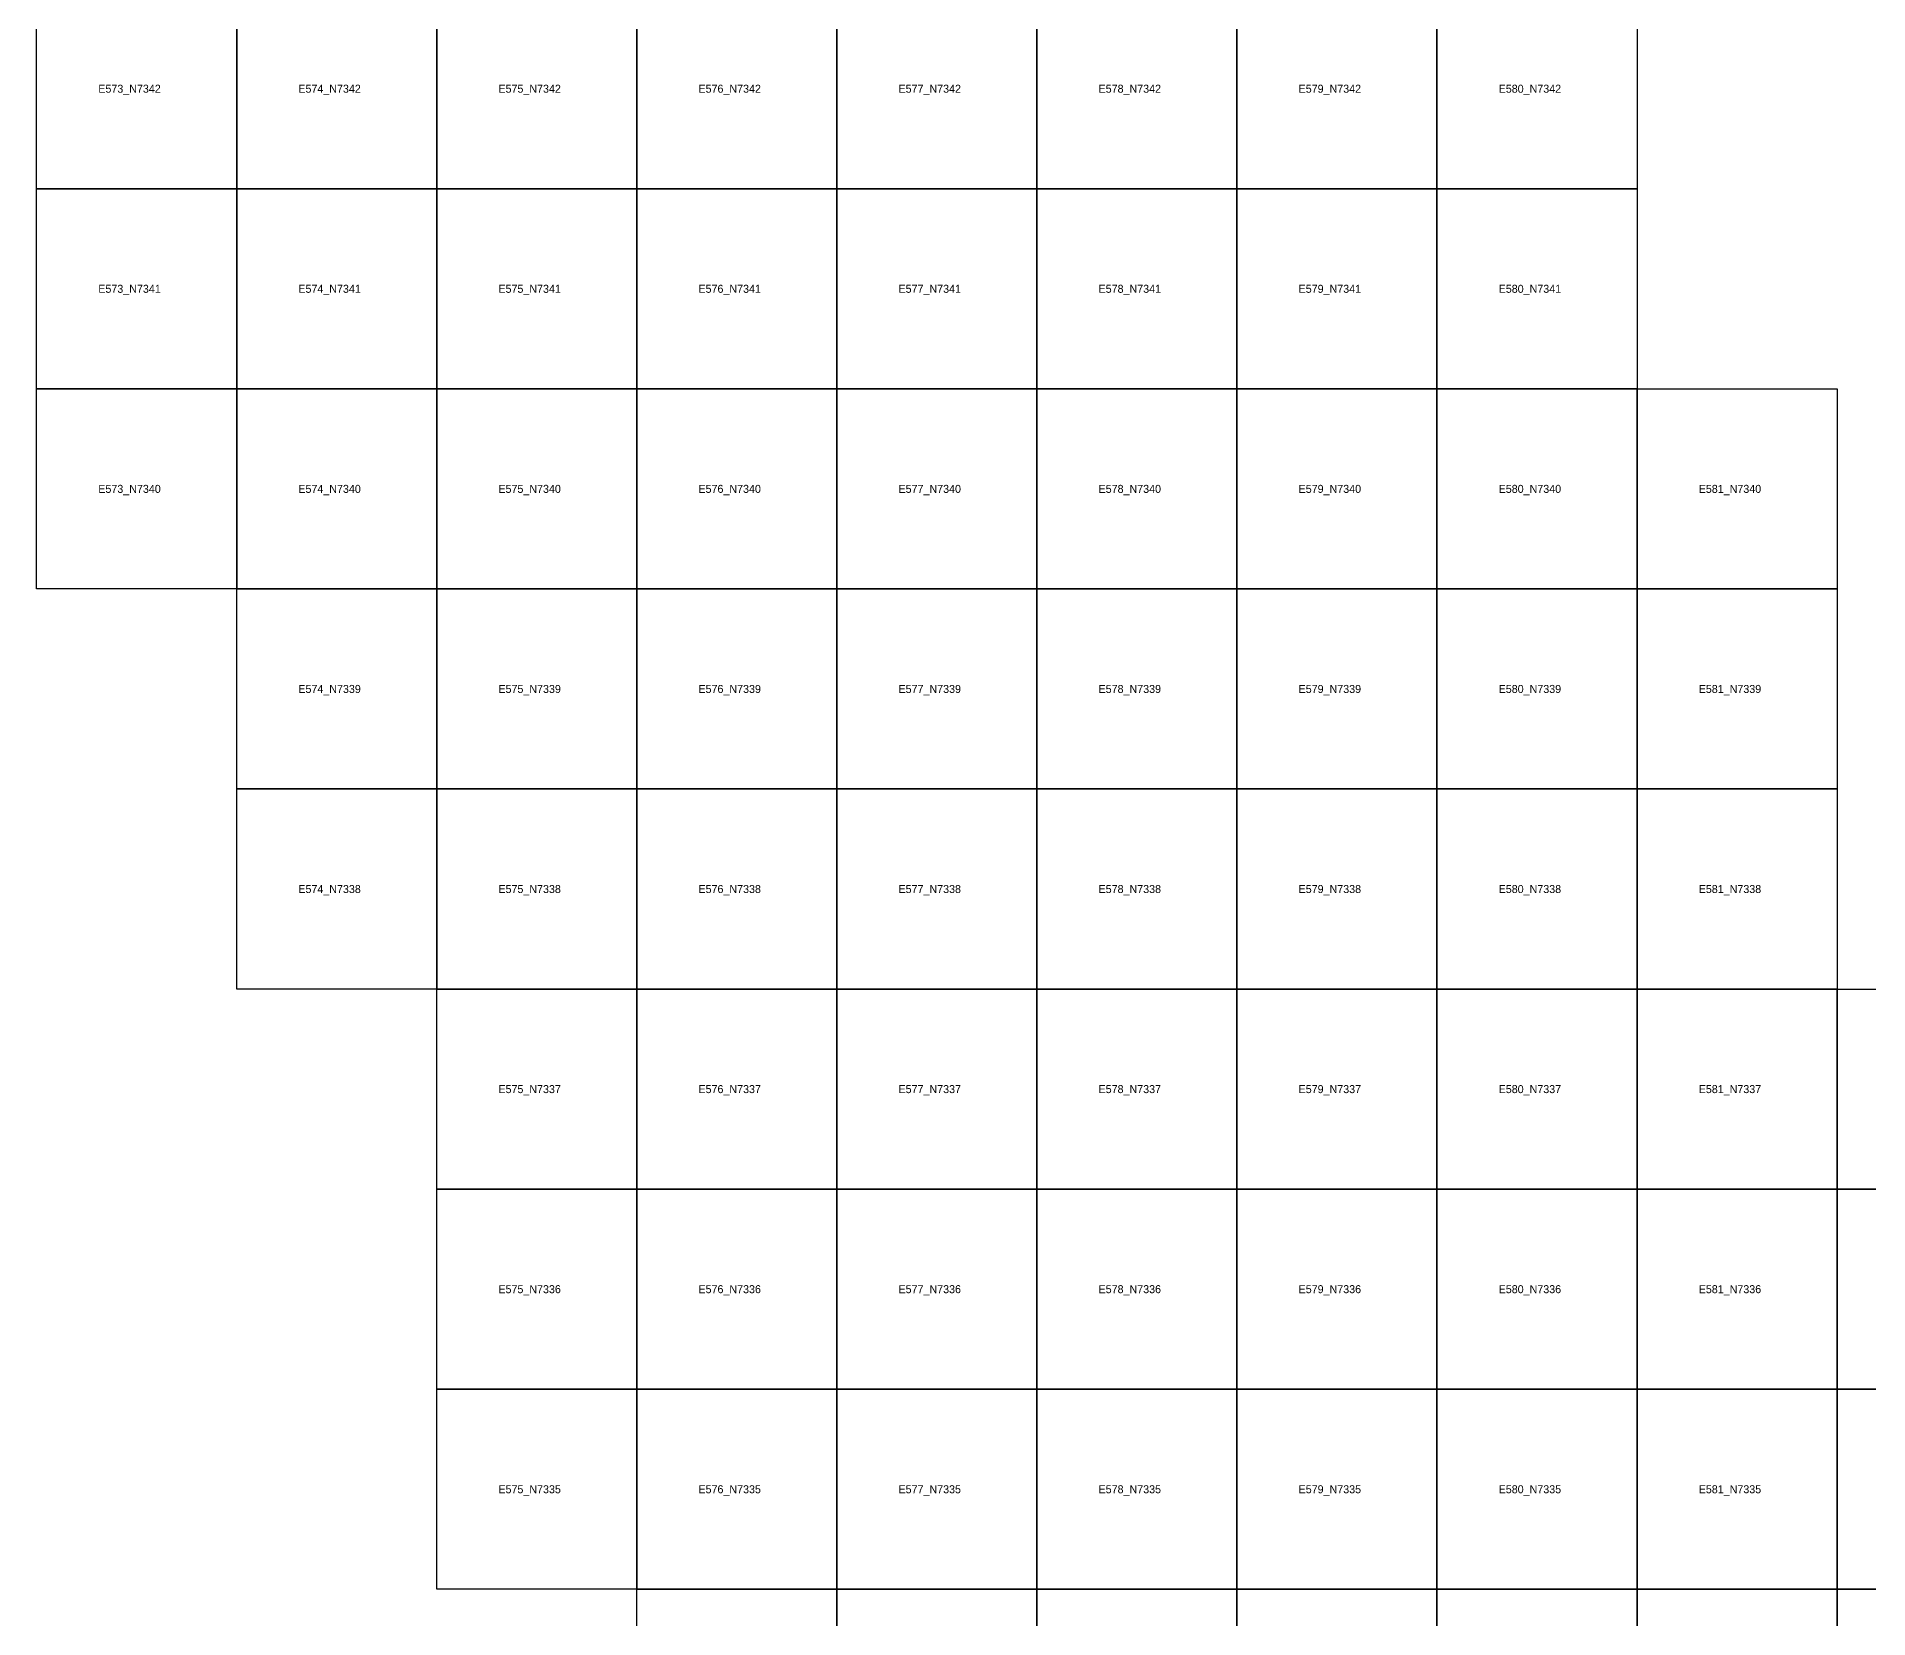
# Model space of a CAD drawing. Extents: x 546000 to 599000, y 7210000 to 7363000.
# Drawn here: x 573000 to 582156, y 7334855 to 7342760 of the extents above; entities that cross this region are included whole.
import ezdxf

# ---------------------------------------------------------------- set-up
doc = ezdxf.new("R2010")
doc.units = 0
doc.layers.add('FEATUREATTRIBS', color=7, linetype='Continuous')

msp = doc.modelspace()

# ---------------------------------------------------------------- linework, layer by layer
at = {"layer": 'FEATUREATTRIBS'}
for points in [[(573000, 7342000), (573000, 7343000), (574000, 7343000), (574000, 7342000)], [(574000, 7342000), (574000, 7343000), (575000, 7343000), (575000, 7342000)], [(575000, 7342000), (575000, 7343000), (576000, 7343000), (576000, 7342000)], [(576000, 7342000), (576000, 7343000), (577000, 7343000), (577000, 7342000)], [(577000, 7342000), (577000, 7343000), (578000, 7343000), (578000, 7342000)], [(578000, 7342000), (578000, 7343000), (579000, 7343000), (579000, 7342000)], [(579000, 7342000), (579000, 7343000), (580000, 7343000), (580000, 7342000)], [(580000, 7342000), (580000, 7343000), (581000, 7343000), (581000, 7342000)], [(573000, 7341000), (573000, 7342000), (574000, 7342000), (574000, 7341000)], [(574000, 7341000), (574000, 7342000), (575000, 7342000), (575000, 7341000)], [(575000, 7341000), (575000, 7342000), (576000, 7342000), (576000, 7341000)], [(576000, 7341000), (576000, 7342000), (577000, 7342000), (577000, 7341000)], [(577000, 7341000), (577000, 7342000), (578000, 7342000), (578000, 7341000)], [(578000, 7341000), (578000, 7342000), (579000, 7342000), (579000, 7341000)], [(579000, 7341000), (579000, 7342000), (580000, 7342000), (580000, 7341000)], [(580000, 7341000), (580000, 7342000), (581000, 7342000), (581000, 7341000)], [(573000, 7340000), (573000, 7341000), (574000, 7341000), (574000, 7340000)], [(574000, 7340000), (574000, 7341000), (575000, 7341000), (575000, 7340000)], [(575000, 7340000), (575000, 7341000), (576000, 7341000), (576000, 7340000)], [(576000, 7340000), (576000, 7341000), (577000, 7341000), (577000, 7340000)], [(577000, 7340000), (577000, 7341000), (578000, 7341000), (578000, 7340000)], [(578000, 7340000), (578000, 7341000), (579000, 7341000), (579000, 7340000)], [(579000, 7340000), (579000, 7341000), (580000, 7341000), (580000, 7340000)], [(580000, 7340000), (580000, 7341000), (581000, 7341000), (581000, 7340000)], [(581000, 7340000), (581000, 7341000), (582000, 7341000), (582000, 7340000)], [(574000, 7339000), (574000, 7340000), (575000, 7340000), (575000, 7339000)], [(575000, 7339000), (575000, 7340000), (576000, 7340000), (576000, 7339000)], [(576000, 7339000), (576000, 7340000), (577000, 7340000), (577000, 7339000)], [(577000, 7339000), (577000, 7340000), (578000, 7340000), (578000, 7339000)], [(578000, 7339000), (578000, 7340000), (579000, 7340000), (579000, 7339000)], [(579000, 7339000), (579000, 7340000), (580000, 7340000), (580000, 7339000)], [(580000, 7339000), (580000, 7340000), (581000, 7340000), (581000, 7339000)], [(581000, 7339000), (581000, 7340000), (582000, 7340000), (582000, 7339000)], [(574000, 7338000), (574000, 7339000), (575000, 7339000), (575000, 7338000)], [(575000, 7338000), (575000, 7339000), (576000, 7339000), (576000, 7338000)], [(576000, 7338000), (576000, 7339000), (577000, 7339000), (577000, 7338000)], [(577000, 7338000), (577000, 7339000), (578000, 7339000), (578000, 7338000)], [(578000, 7338000), (578000, 7339000), (579000, 7339000), (579000, 7338000)], [(579000, 7338000), (579000, 7339000), (580000, 7339000), (580000, 7338000)], [(580000, 7338000), (580000, 7339000), (581000, 7339000), (581000, 7338000)], [(581000, 7338000), (581000, 7339000), (582000, 7339000), (582000, 7338000)], [(575000, 7337000), (575000, 7338000), (576000, 7338000), (576000, 7337000)], [(576000, 7337000), (576000, 7338000), (577000, 7338000), (577000, 7337000)], [(577000, 7337000), (577000, 7338000), (578000, 7338000), (578000, 7337000)], [(578000, 7337000), (578000, 7338000), (579000, 7338000), (579000, 7337000)], [(579000, 7337000), (579000, 7338000), (580000, 7338000), (580000, 7337000)], [(580000, 7337000), (580000, 7338000), (581000, 7338000), (581000, 7337000)], [(581000, 7337000), (581000, 7338000), (582000, 7338000), (582000, 7337000)], [(582000, 7337000), (582000, 7338000), (583000, 7338000), (583000, 7337000)], [(575000, 7336000), (575000, 7337000), (576000, 7337000), (576000, 7336000)], [(576000, 7336000), (576000, 7337000), (577000, 7337000), (577000, 7336000)], [(577000, 7336000), (577000, 7337000), (578000, 7337000), (578000, 7336000)], [(578000, 7336000), (578000, 7337000), (579000, 7337000), (579000, 7336000)], [(579000, 7336000), (579000, 7337000), (580000, 7337000), (580000, 7336000)], [(580000, 7336000), (580000, 7337000), (581000, 7337000), (581000, 7336000)], [(581000, 7336000), (581000, 7337000), (582000, 7337000), (582000, 7336000)], [(582000, 7336000), (582000, 7337000), (583000, 7337000), (583000, 7336000)], [(575000, 7335000), (575000, 7336000), (576000, 7336000), (576000, 7335000)], [(576000, 7335000), (576000, 7336000), (577000, 7336000), (577000, 7335000)], [(577000, 7335000), (577000, 7336000), (578000, 7336000), (578000, 7335000)], [(578000, 7335000), (578000, 7336000), (579000, 7336000), (579000, 7335000)], [(579000, 7335000), (579000, 7336000), (580000, 7336000), (580000, 7335000)], [(580000, 7335000), (580000, 7336000), (581000, 7336000), (581000, 7335000)], [(581000, 7335000), (581000, 7336000), (582000, 7336000), (582000, 7335000)], [(582000, 7335000), (582000, 7336000), (583000, 7336000), (583000, 7335000)], [(576000, 7334000), (576000, 7335000), (577000, 7335000), (577000, 7334000)], [(577000, 7334000), (577000, 7335000), (578000, 7335000), (578000, 7334000)], [(578000, 7334000), (578000, 7335000), (579000, 7335000), (579000, 7334000)], [(579000, 7334000), (579000, 7335000), (580000, 7335000), (580000, 7334000)], [(580000, 7334000), (580000, 7335000), (581000, 7335000), (581000, 7334000)], [(581000, 7334000), (581000, 7335000), (582000, 7335000), (582000, 7334000)], [(582000, 7334000), (582000, 7335000), (583000, 7335000), (583000, 7334000)]]:
    msp.add_lwpolyline(points, close=True, dxfattribs=at)

# ---------------------------------------------------------------- texts
for s, p in [('E573_N7342', (573308.2, 7342480)), ('E574_N7342', (574308.2, 7342480)), ('E575_N7342', (575308.2, 7342480)), ('E576_N7342', (576308.2, 7342480)), ('E577_N7342', (577308.2, 7342480)), ('E578_N7342', (578308.2, 7342480)), ('E579_N7342', (579308.2, 7342480)), ('E580_N7342', (580308.2, 7342480)), ('E573_N7341', (573308.2, 7341480)), ('E574_N7341', (574308.2, 7341480)), ('E575_N7341', (575308.2, 7341480)), ('E576_N7341', (576308.2, 7341480)), ('E577_N7341', (577308.2, 7341480)), ('E578_N7341', (578308.2, 7341480)), ('E579_N7341', (579308.2, 7341480)), ('E580_N7341', (580308.2, 7341480)), ('E573_N7340', (573308.2, 7340480)), ('E574_N7340', (574308.2, 7340480)), ('E575_N7340', (575308.2, 7340480)), ('E576_N7340', (576308.2, 7340480)), ('E577_N7340', (577308.2, 7340480)), ('E578_N7340', (578308.2, 7340480)), ('E579_N7340', (579308.2, 7340480)), ('E580_N7340', (580308.2, 7340480)), ('E581_N7340', (581308.2, 7340480)), ('E574_N7339', (574308.2, 7339480)), ('E575_N7339', (575308.2, 7339480)), ('E576_N7339', (576308.2, 7339480)), ('E577_N7339', (577308.2, 7339480)), ('E578_N7339', (578308.2, 7339480)), ('E579_N7339', (579308.2, 7339480)), ('E580_N7339', (580308.2, 7339480)), ('E581_N7339', (581308.2, 7339480)), ('E574_N7338', (574308.2, 7338480)), ('E575_N7338', (575308.2, 7338480)), ('E576_N7338', (576308.2, 7338480)), ('E577_N7338', (577308.2, 7338480)), ('E578_N7338', (578308.2, 7338480)), ('E579_N7338', (579308.2, 7338480)), ('E580_N7338', (580308.2, 7338480)), ('E581_N7338', (581308.2, 7338480)), ('E575_N7337', (575308.2, 7337480)), ('E576_N7337', (576308.2, 7337480)), ('E577_N7337', (577308.2, 7337480)), ('E578_N7337', (578308.2, 7337480)), ('E579_N7337', (579308.2, 7337480)), ('E580_N7337', (580308.2, 7337480)), ('E581_N7337', (581308.2, 7337480)), ('E575_N7336', (575308.2, 7336480)), ('E576_N7336', (576308.2, 7336480)), ('E577_N7336', (577308.2, 7336480)), ('E578_N7336', (578308.2, 7336480)), ('E579_N7336', (579308.2, 7336480)), ('E580_N7336', (580308.2, 7336480)), ('E581_N7336', (581308.2, 7336480)), ('E575_N7335', (575308.2, 7335480)), ('E576_N7335', (576308.2, 7335480)), ('E577_N7335', (577308.2, 7335480)), ('E578_N7335', (578308.2, 7335480)), ('E579_N7335', (579308.2, 7335480)), ('E580_N7335', (580308.2, 7335480)), ('E581_N7335', (581308.2, 7335480))]:
    msp.add_text(s, height=40, dxfattribs=at).set_placement(p)

doc.saveas('drawing.dxf')
